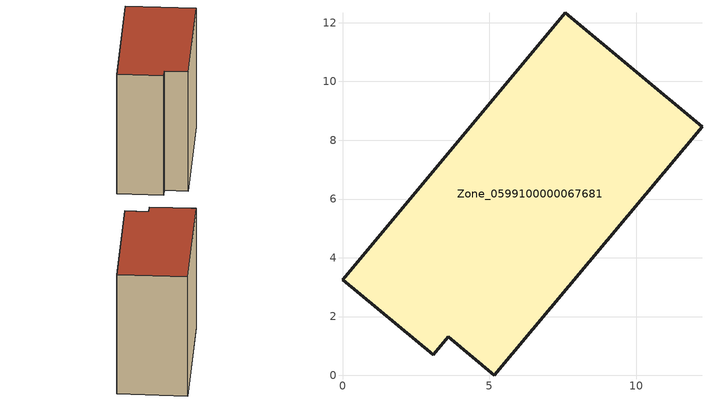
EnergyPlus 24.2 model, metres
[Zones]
Zone_0599100000067681
 floor ground (C_G): 3.59,1.31 3.09,0.71 0,3.25 7.57,12.34 12.23,8.47 5.16,0 z0
 wall outside (C_F): 7.57,12.34 0,3.25 3.09,0.71 3.59,1.31 5.16,0 12.23,8.47 7.57,12.34 z0:11.71
 roof outside (C_R): 5.16,0 12.23,8.47 7.57,12.34 0,3.25 3.09,0.71 3.59,1.31 z11.71
[BUILDING]
Pand.0599100000067681: North Axis=0; Terrain=City; Loads Convergence Tolerance Value=0.04; Temperature Convergence Tolerance Value=0.4; Solar Distribution=FullExterior; Maximum Number of Warmup Days=25; Minimum Number of Warmup Days=1
[Site:Location]
Rotterdam.The.Hague.AP_ZH_NLD Design_Conditions: Latitude=51.96; Longitude=4.45; Time Zone=1; Elevation=-4.5
[SITE:GROUNDTEMPERATURE:BUILDINGSURFACE]
18, 18, 18, 18, 18, 18, 18, 18, 18, 18, 18, 18
[MATERIAL] Thermal Absorptance=0.9; Solar Absorptance=0.7; Visible Absorptance=0.7
Name | Roughness | Thickness | Conductivity | Density | Specific Heat
G.TI.1946 | MediumSmooth | 0.15 | 1 | 540 | 1210
F.TI.1946 | Rough | 0.3 | 0.857143 | 1920 | 840
R.TI.1946 | MediumRough | 0.2 | 0.1 | 1500 | 1000
[CONSTRUCTION]
C_G: G.TI.1946
C_F: F.TI.1946
C_R: R.TI.1946
[ZONE]
Zone_0599100000067681: Type=1; Multiplier=1; Ceiling Height=Autocalculate; Volume=Autocalculate; Floor Area=autocalculate; Part of Total Floor Area=Yes
[ZONEINFILTRATION:DESIGNFLOWRATE]
Infil_Zone_0599100000067681: Zone or ZoneList or Space or SpaceList=Zone_0599100000067681; Schedule=AlwaysOn; Design Flow Rate Calculation Method=Flow/Area; Flow Rate per Floor Area=0.003; Constant Term Coefficient=1; Temperature Term Coefficient=0; Velocity Term Coefficient=0; Velocity Squared Term Coefficient=0
[HVACTEMPLATE:ZONE:IDEALLOADSAIRSYSTEM]
Zone_0599100000067681: Maximum Heating Supply Air Temperature=50; Minimum Cooling Supply Air Temperature=13; Maximum Heating Supply Air Humidity Ratio=0.0156; Minimum Cooling Supply Air Humidity Ratio=0.0077; Heating Limit=NoLimit; Cooling Limit=NoLimit; Dehumidification Control Type=ConstantSensibleHeatRatio; Cooling Sensible Heat Ratio=0.7; Dehumidification Setpoint=60; Humidification Control Type=None; Humidification Setpoint=30; Outdoor Air Method=None; Outdoor Air Flow Rate per Person=0.00944; Outdoor Air Flow Rate per Zone Floor Area=0; Outdoor Air Flow Rate per Zone=0; Demand Controlled Ventilation Type=None; Outdoor Air Economizer Type=NoEconomizer; Heat Recovery Type=None; Sensible Heat Recovery Effectiveness=0.7; Latent Heat Recovery Effectiveness=0.65
[ZONECONTROL:THERMOSTAT]
ThermostatControl_Zone_0599100000067681: Zone or ZoneList=Zone_0599100000067681; Control Type Schedule=DualSetpointControlType; Control 1=Thermostat_Zone_0599100000067681; Temperature Difference Between Cutout And Setpoint=0
[THERMOSTATSETPOINT:DUALSETPOINT]
Thermostat_Zone_0599100000067681: Heating Setpoint Temperature Schedule=HeatingSetpoint_Zone_0599100000067681; Cooling Setpoint Temperature Schedule=CoolingSetpoint_Zone_0599100000067681
[SCHEDULE:COMPACT]
HeatingSetpoint_Zone_0599100000067681: Through: 12/31, For: AllDays, Until: 24:00, 21
CoolingSetpoint_Zone_0599100000067681: Through: 12/31, For: AllDays, Until: 24:00, 24
DualSetpointControlType: Through: 12/31, For: AllDays, Until: 24:00, 4
AlwaysOn: Through: 12/31, For: AllDays, Until: 24:00, 1
